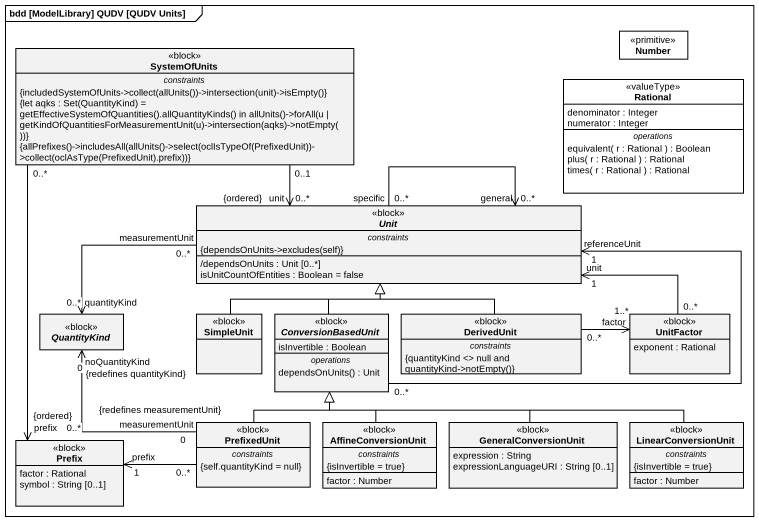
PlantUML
@startuml
mainframe bdd [ModelLibrary] QUDV [QUDV Units]
hide circle
hide empty members
class Number <<primitive>> #FFFFFF
class SystemOfUnits <<block>> {
  -- constraints --
  {field} {includedSystemOfUnits->collect(allUnits())->intersection(unit)->isEmpty()}
  {field} {let aqks : Set(QuantityKind) = getEffectiveSystemOfQuantities().allQuantityKinds() in allUnits()->forAll(u | getKindOfQuantitiesForMeasurementUnit(u)->intersection(aqks)->notEmpty())}
  {field} {allPrefixes()->includesAll(allUnits()->select(oclIsTypeOf(PrefixedUnit))->collect(oclAsType(PrefixedUnit).prefix))}
}
class Rational <<valueType>> #FFFFFF {
  denominator : Integer
  numerator : Integer
  -- operations --
  equivalent( r : Rational ) : Boolean
  plus( r : Rational ) : Rational
  times( r : Rational ) : Rational
}
abstract class Unit <<block>> {
  -- constraints --
  {field} {dependsOnUnits->excludes(self)}
  --
  /dependsOnUnits : Unit [0..*]
  isUnitCountOfEntities : Boolean = false
}
abstract class QuantityKind <<block>>
class SimpleUnit <<block>>
abstract class ConversionBasedUnit <<block>> {
  isInvertible : Boolean
  -- operations --
  dependsOnUnits() : Unit
}
class DerivedUnit <<block>> {
  -- constraints --
  {field} {quantityKind <> null and quantityKind->notEmpty()}
}
class UnitFactor <<block>> {
  exponent : Rational
}
class PrefixedUnit <<block>> {
  -- constraints --
  {self.quantityKind = null}
}
class AffineConversionUnit <<block>> {
  -- constraints --
  {isInvertible = true}
  --
  factor : Number
}
class GeneralConversionUnit <<block>> {
  expression : String
  expressionLanguageURI : String [0..1]
}
class LinearConversionUnit <<block>> {
  -- constraints --
  {isInvertible = true}
  --
  factor : Number
}
class Prefix <<block>> {
  factor : Rational
  symbol : String [0..1]
}
Unit "unit\n0..*\n{ordered}" <-up- "0..1" SystemOfUnits
Unit "general\n0..*" <-- "specific\n0..*" Unit
Unit "measurementUnit\n0..*" -left-> "quantityKind\n0..*" QuantityKind
Unit "referenceUnit\n1" <-- "0..*" ConversionBasedUnit
Unit "unit\n1" <-right- "0..*" UnitFactor
SimpleUnit -up-|> Unit
ConversionBasedUnit -up-|> Unit
DerivedUnit -up-|> Unit
UnitFactor "factor\n1..*" <-left- "0..*" DerivedUnit
PrefixedUnit "measurementUnit\n0\n{redefines measurementUnit}" -up-> "noQuantityKind\n0\n{redefines quantityKind}" QuantityKind
PrefixedUnit -up-|> ConversionBasedUnit
AffineConversionUnit -up-|> ConversionBasedUnit
GeneralConversionUnit -left-|> ConversionBasedUnit
LinearConversionUnit -left-|> ConversionBasedUnit
Prefix "prefix\n0..*\n{ordered}" <-up- "0..*" SystemOfUnits
Prefix "prefix\n1" <-right- "0..*" PrefixedUnit
@enduml
